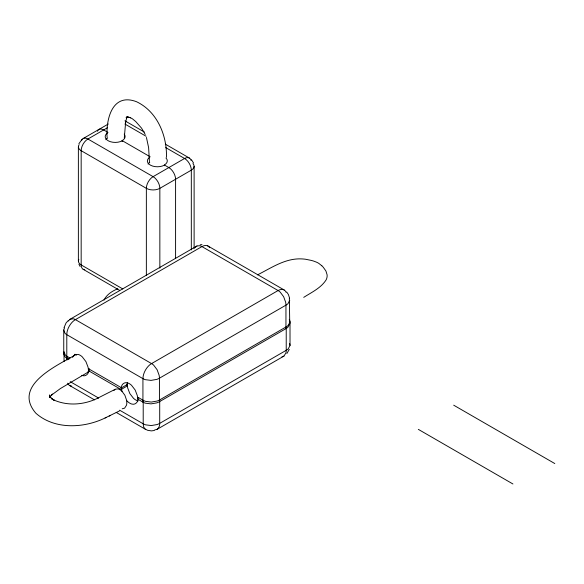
<?xml version="1.0" encoding="UTF-8"?>
<svg xmlns="http://www.w3.org/2000/svg" width="584" height="584" viewBox="0 0 584 584"><rect width="100%" height="100%" fill="white"/><g stroke="black" fill="none" stroke-linecap="round" stroke-linejoin="round"><path stroke-width="0.88" d="M64.459 327.945L63.751 330.004L63.758 354.189L64.955 356.722A10.235 5.913 0 0 0 66.795 358.167L68.948 359.416M64.028 361.62L64.028 354.393M78.373 146.803L78.373 261.019M194.114 166.272L194.114 248.762M72.482 357.335L74.84 354.634L78.227 354.437A10.658 6.154 60 0 1 82.242 356.824L85.921 361.606L88.009 367.059A14.25 8.227 60 0 1 88.432 370.657L121.1 389.521A14.271 8.234 60 0 1 121.508 386.455C122.071 383.827 124.881 381.951 127.495 382.885A10.658 6.154 60 0 1 131.517 385.272L135.189 390.054L137.276 395.507A14.25 8.227 60 0 1 137.7 399.106L142.927 402.12A10.235 5.913 0 0 0 145.431 403.179L151.022 403.88L156.753 402.887A13.286 7.672 0 0 0 159.432 401.69L285.948 328.646A13.286 7.672 0 0 0 288.022 327.098L289.744 323.791L289.35 298.271M119.662 410.202L143.204 423.801A10.235 5.913 0 0 0 145.708 424.86L151.3 425.554L157.03 424.561A13.286 7.672 0 0 0 159.709 423.364L286.226 350.32A13.286 7.672 0 0 0 288.299 348.772L290.022 345.465L290.014 321.288L289.27 319.331M49.932 396.127L49.961 397.565L49.428 394.952L50.516 397.536L49.64 396.091L52.312 399.252L51.202 398.215L54.283 400.208L53.224 399.741C67.678 406.347 84.629 404.946 98.594 397.748M107.084 137.328C105.916 118.895 112.362 92.52 136.488 101.704C157.132 111.449 167.082 135.364 166.455 157.315M124.304 137.787L125.721 121.253L125.523 122.421L126.918 117.231L126.348 118.406L127.224 116.961L126.363 117.968L127.385 116.983L126.356 117.742L127.443 117.063L126.086 117.391L128.502 117.172L130.707 117.764L129.582 117.34L132.385 118.778L135.765 121.574L141.576 128.188L145.233 134.466M63.751 353.495L63.868 352.794M289.744 300.3L288.022 303.614A13.286 7.672 0 0 1 285.948 305.155L159.432 378.198A13.286 7.672 0 0 1 156.753 379.396L151.022 380.388L145.431 379.695A10.235 5.913 0 0 1 142.927 378.636L66.795 334.676A10.235 5.913 0 0 1 64.963 333.238L63.751 330.004M290.022 321.981L288.299 325.288A13.286 7.672 0 0 1 286.226 326.836L159.709 399.879A13.286 7.672 0 0 1 157.03 401.069L151.3 402.069L145.708 401.369A10.235 5.913 0 0 1 143.204 400.31L138.167 397.405A14.271 8.234 60 0 1 137.758 400.471C137.196 403.091 134.386 404.967 131.772 404.04A10.658 6.154 60 0 1 127.75 401.653L126.94 400.85M49.837 397.032L50.041 396.222M63.999 327.77L66.028 322.996L68.262 320.55M127.502 382.462L127.261 383.133A14.271 8.234 60 0 0 126.852 386.199L121.1 389.521M78.884 143.744L82.11 139.24M289.277 349.363L286.897 353.51M68.423 321.032L69.846 319.368L196.976 245.973L199.772 245.725A10.14 5.855 60 0 1 201.94 246.587L278.072 290.54A10.14 5.855 60 0 1 280.24 292.183L283.642 296.708L285.642 302.213A13.563 7.833 60 0 1 285.948 305.155L285.948 328.646M195.348 247.339L196.976 245.973M113.938 390.404L115.435 389.156L117.975 388.915A9.074 5.358 61.1 0 1 121.866 391.156L124.867 395.237L126.589 400.215A12.176 7.183 61.1 0 1 126.494 405.23L124.626 408.136L122.195 408.785M49.939 396.755L52.567 394.091L51.414 395.164L60.356 388.579L89.009 371.599M154.731 429.853L156.797 429.503L283.919 356.109L285.919 352.918A13.563 7.833 60 0 0 286.226 350.32L286.226 326.836M303.724 297.365C311.608 292.314 320.915 288.058 326.098 279.904A24.981 14.425 0 0 0 327.003 277.247A26.55 15.33 0 0 0 327.091 274.772L325.93 271.012L323.273 267.253A45.537 26.295 0 0 0 321.791 265.735M83.14 138.547L108.317 124.005M107.58 127.662L87.914 139.014A9.541 5.504 60 0 0 81.643 140.313M69.846 319.368L73.255 318.769A10.14 5.855 60 0 1 75.416 319.63L201.94 246.587A12.264 7.081 -60 0 1 209.598 247.616M81.745 375.337A10.658 6.154 60 0 0 82.505 375.592C85.118 376.527 87.928 374.651 88.483 372.023A14.271 8.234 60 0 0 88.899 368.957L89.257 368.752M88.432 370.665L89.155 370.249M75.416 319.63L151.555 363.591L278.072 290.54A12.264 7.081 -60 0 1 286.087 292.285M88.899 368.957L121.567 387.812L127.312 384.498A14.25 8.227 60 0 0 127.743 388.097L129.823 393.55L133.502 398.332A10.658 6.154 60 0 0 137.525 400.719L138.24 400.872M283.919 356.109L281.97 356.802M156.797 429.503L158.425 428.13L159.403 425.962A13.563 7.833 60 0 0 159.709 423.364L159.709 399.879M75.27 354.962C56.904 365.708 12.103 385.579 35.843 413.209C54.765 429.999 84.556 428.349 106.098 417.494M257.515 274.86C270.436 268.385 283.306 259.464 298.22 258.887A26.382 15.235 0 0 1 305.549 259.245L311.484 260.449A34.04 19.652 0 0 1 313.893 261.172L316.579 262.201A18.359 10.6 0 0 1 318.82 263.399L321.791 265.735M114.88 389.47L97.586 398.215M119.479 410.917L105.083 417.961M109.193 416.064L110.252 415.582M154.431 430.481L151.365 430.897L147.628 430.291M200.195 244.784L201.991 244.587M124.925 120.822L144.328 132.02M165.287 144.124L189.347 158.016M124.881 124.02L146.088 136.262M165.725 147.599L184.581 158.483A9.541 5.504 -60 0 1 191.063 160.388M107.96 132.422L103.645 129.933A9.541 5.504 60 0 0 97.375 131.232M124.231 134.13A10.052 5.803 0 0 1 122.18 140.627L150.146 156.775M207.583 245.784L284.174 289.971M453.688 405.186L554.8 463.557M418.334 429.364L512.92 483.975M122.793 288.949L81.169 264.917A9.541 5.504 0 0 1 78.825 259.347M119.676 290.372L83.14 269.282M74.905 354.24L76.475 355.145M64.028 351.678L65.233 354.911A10.235 5.913 0 0 0 67.072 356.357L70.058 358.08M70.211 381.659L98.47 397.967M69.598 385.498L94.455 399.858M116.209 412.413L145.73 429.459M191.399 159.622L193.545 163.024M286.649 291.956L288.416 294.54L289.547 298.081M80.11 266.479L78.942 264.267M289.35 321.762L289.744 323.791M289.627 343.436L290.022 345.465M146.438 137.459L148.613 147.628L149.46 161.885M191.318 249.937L191.318 170.163A9.541 5.504 0 0 0 192.917 163.6M175.587 258.113L175.587 179.251A9.541 5.504 60 0 0 168.842 167.572L164.367 164.987A10.052 5.803 0 0 0 165.944 157.957M164.527 165.732L164.527 165.082A10.052 5.803 0 0 1 150.614 165.25A10.052 5.803 0 0 1 149.738 157.227M159.848 268.107L159.848 188.34A9.541 5.504 60 0 0 153.103 176.653L87.914 139.014A9.541 5.504 -60 0 0 81.169 150.694L81.169 264.917A9.541 5.504 -60 0 0 84.811 269.728M159.432 401.69L159.432 378.198A13.563 7.833 60 0 0 159.125 375.256L157.125 369.752L153.723 365.226A10.14 5.855 60 0 0 151.555 363.584M146.358 275.356L146.358 188.34A9.541 5.504 -60 0 1 153.103 176.653L184.581 158.483A9.541 5.504 60 0 1 191.318 170.163L159.848 188.34A9.541 5.504 0 0 1 146.358 188.34L81.169 150.694A9.541 5.504 0 0 1 79.161 144.62M143.204 400.31L143.204 423.801M142.927 378.636L142.927 402.12M122.341 141.372L122.341 140.722A10.052 5.803 0 0 1 108.347 140.846A10.052 5.803 0 0 1 107.69 132.78M122.18 140.627L122.18 141.277M67.072 356.357L67.072 359.97M66.795 358.167L66.795 334.676A12.264 7.081 -60 0 1 75.416 319.594M105.872 139.693A10.052 5.803 0 0 1 107.69 137.97M148.059 164.046A10.052 5.803 0 0 1 149.738 162.418M104.018 300.147A34.456 19.892 0 0 1 117.837 288.759M88.257 372.271A10.658 6.154 60 0 1 87.498 372.015M121.99 391.419A14.25 8.227 60 0 1 121.567 387.812M147.11 429.977A12.264 7.081 -60 0 1 143.233 423.78M71.73 386.097A12.264 7.081 -60 0 1 67.686 383.192M142.963 378.614A12.264 7.081 -60 0 1 151.555 363.555M128.502 117.172L127.181 117.07L128.436 117.209"/></g></svg>
